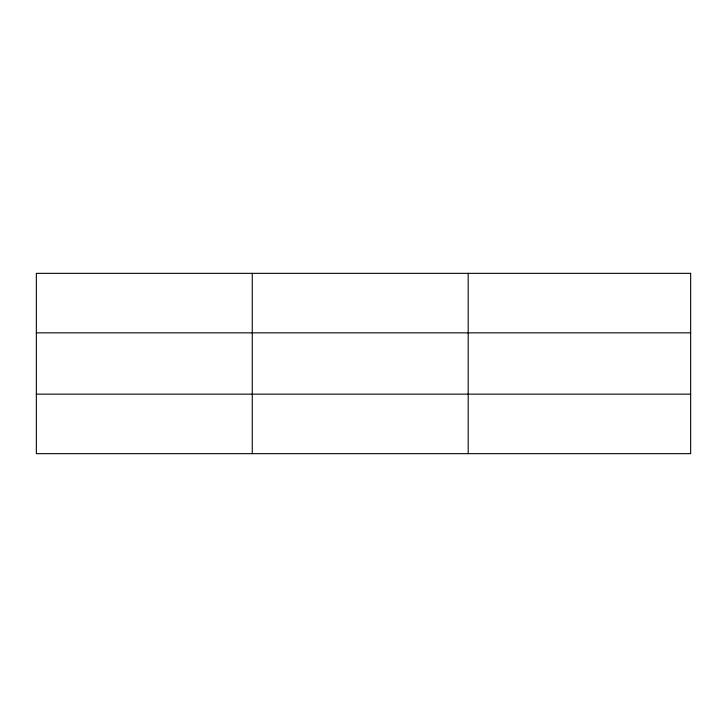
<?xml version="1.0" encoding="UTF-8"?>
<svg xmlns="http://www.w3.org/2000/svg" width="727" height="727" viewBox="0 0 727 727"><rect width="100%" height="100%" fill="white"/><g stroke="black" fill="none" stroke-linecap="round" stroke-linejoin="round"><path stroke-width="1.09" d="M252.269 273.343L252.269 453.657M468.188 273.343L468.188 453.657M36.35 332.848L690.65 332.848M36.35 394.152L690.65 394.152M690.65 273.343L690.65 453.657L36.35 453.657L36.35 273.343L690.65 273.343"/></g></svg>
